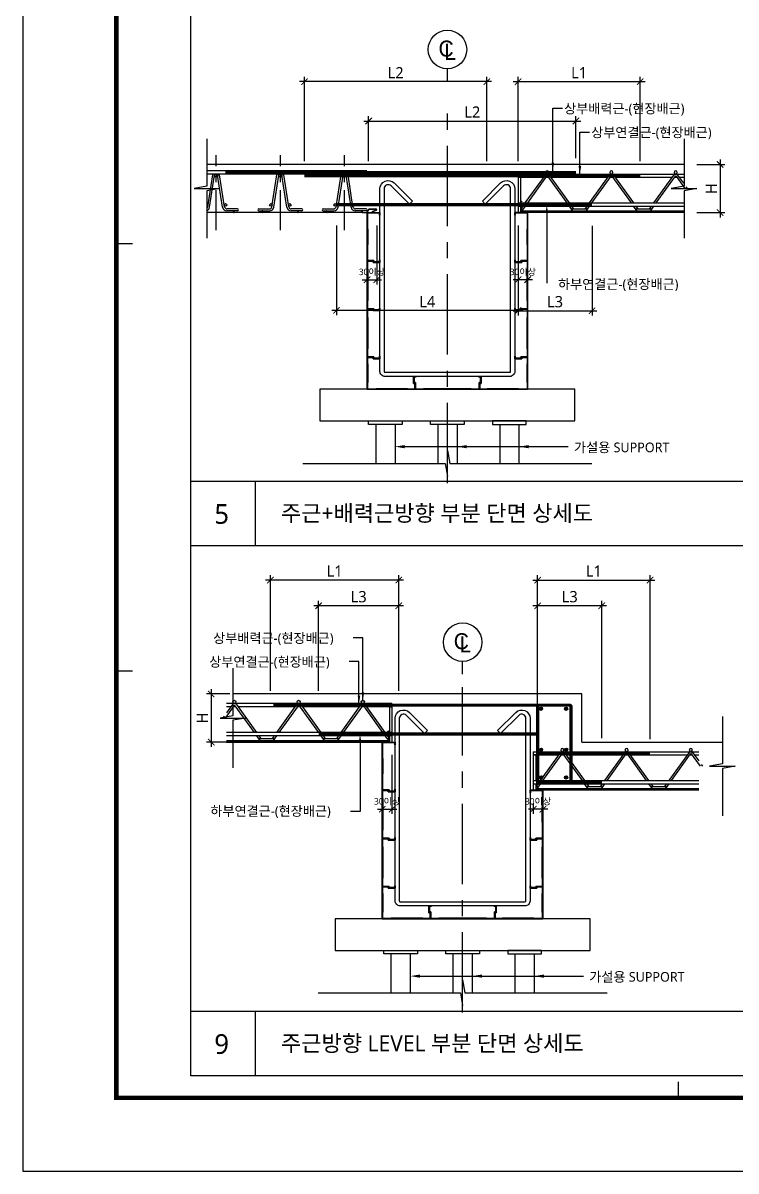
# Model space of a CAD drawing. Extents: x 10983 to 44623, y -18406 to 11294.
# Drawn here: x 11061 to 13281, y -18406 to -14833 of the extents above; entities that cross this region are included whole.
import ezdxf

# ---------------------------------------------------------------- set-up
doc = ezdxf.new("R2010")
doc.units = 0
doc.header["$LTSCALE"] = 100
doc.header["$MEASUREMENT"] = 0
doc.header["$PDMODE"] = 3
doc.header["$PDSIZE"] = 10
for name, pattern in [('CEN', [62, 60, -1, 0, -1]), ('CENTERX2', [4, 2.5, -0.5, 0.5, -0.5]), ('HIDDEN', [0.375, 0.25, -0.125])]:
    doc.linetypes.add(name, pattern=pattern)
doc.layers.get('0').update_dxf_attribs({"linetype": 'CONTINUOUS'})
doc.layers.get('Defpoints').update_dxf_attribs({"color": 165, "linetype": 'CONTINUOUS'})
for name, color, linetype in [('-비콘 단부', 7, 'CONTINUOUS'), ('DECK-CEN', 1, 'CEN'), ('DECK-CON', 2, 'CONTINUOUS'), ('DECK-DIM', 255, 'CONTINUOUS'), ('DECK-JOINT BAR', 4, 'HIDDEN'), ('DECK-LATTICE', 7, 'CONTINUOUS'), ('DECK-MAIN BAR', 2, 'CONTINUOUS'), ('DECK-PG', 4, 'CONTINUOUS'), ('DECK-RC', 251, 'CONTINUOUS'), ('DECK-RC(ETC)', 252, 'CONTINUOUS'), ('DECK-TABLE', 7, 'CONTINUOUS'), ('DECK-TEX1', 6, 'CONTINUOUS'), ('DECK-TEXT', 7, 'CONTINUOUS'), ('DECK-TITLE TEXT', 3, 'CONTINUOUS'), ('DECK-TRANS', 3, 'CONTINUOUS'), ('E2', 7, 'CONTINUOUS'), ('form', 7, 'CONTINUOUS')]:
    doc.layers.add(name, color=color, linetype=linetype)
doc.styles.add('SY Panel', font='malgun.ttf')
doc.styles.add('VICON TEXT', font='malgun.ttf')
doc.styles.add('굴림', font='Gulim.ttf')
doc.dimstyles.new('STDECK-DIM', dxfattribs={"dimtxt": 35, "dimasz": 20, "dimexe": 15, "dimexo": 40, "dimgap": 10, "dimtad": 1, "dimdec": 0, "dimtxsty": 'SY Panel', "dimblk": 'ARCHTICK', "dimcen": 2.5, "dimdle": 15, "dimclrd": 7, "dimclre": 7, "dimclrt": 6, "dimadec": 0, "dimazin": 0, "dimtfac": 1, "dimtdec": 0, "dimtmove": 0, "dimatfit": 3, "dimldrblk": 'ARCHTICK', "dimfxl": 1, "dimarcsym": 0})
doc.dimstyles.new('SY-SHAPE DIM', dxfattribs={"dimscale": 2.5, "dimtxt": 12, "dimasz": 7, "dimexe": 3, "dimexo": 3, "dimgap": 1.5, "dimtad": 1, "dimdec": 0, "dimlunit": 6, "dimtxsty": 'SY Panel', "dimcen": 2.5, "dimclrt": 4, "dimadec": 0, "dimazin": 0, "dimtfac": 1, "dimtdec": 0, "dimtix": 1, "dimtmove": 0, "dimatfit": 3, "dimfxl": 1, "dimarcsym": 0})

# ---------------------------------------------------------------- blocks, each defined once
blk = doc.blocks.new('_ArchTick')
at = {"color": 0, "linetype": 'ByBlock', "const_width": 0.15}
blk.add_lwpolyline([(-0.5, -0.5), (0.5, 0.5)], dxfattribs=at)
blk = doc.blocks.new('*D509')
at = {"layer": 'DECK-DIM', "color": 7, "lineweight": -2}
for p, q in [((12122, -15138.2), (12797.5, -15138.2)), ((12137, -15263.3), (12137, -15123.2)), ((12782.5, -15253.3), (12782.5, -15123.2))]:
    blk.add_line(p, q, dxfattribs=at)
at = {"layer": 'Defpoints', "color": 0, "ltscale": 0.5}
for p in [(12782.5, -15138.2), (12782.5, -15293.3), (12137, -15303.3)]:
    blk.add_point(p, dxfattribs=at)
at = {"layer": 'DECK-DIM', "color": 7, "lineweight": -2, "ltscale": 0.5, "xscale": 20, "yscale": 20, "zscale": 20, "rotation": 180}
blk.add_blockref('_ArchTick', (12137, -15138.2), dxfattribs=at)
at = {"layer": 'DECK-DIM', "color": 7, "lineweight": -2, "ltscale": 0.5, "xscale": 20, "yscale": 20, "zscale": 20}
blk.add_blockref('_ArchTick', (12782.5, -15138.2), dxfattribs=at)
at = {"layer": 'DECK-DIM', "color": 6, "ltscale": 0.5, "insert": (12459.8, -15110.4), "char_height": 35, "attachment_point": 5, "style": 'SY Panel'}
blk.add_mtext('L2', dxfattribs=at)
blk = doc.blocks.new('*D510')
at = {"layer": 'DECK-DIM', "color": 7, "lineweight": -2}
for p, q in [((12602.1, -15263.3), (12602.1, -15000.7)), ((12982.5, -15263.3), (12982.5, -15000.7)), ((12587.1, -15015.7), (12997.5, -15015.7))]:
    blk.add_line(p, q, dxfattribs=at)
at = {"layer": 'Defpoints', "color": 0, "ltscale": 0.5}
for p in [(12982.5, -15015.7), (12602.1, -15303.3), (12982.5, -15303.3)]:
    blk.add_point(p, dxfattribs=at)
at = {"layer": 'DECK-DIM', "color": 7, "lineweight": -2, "ltscale": 0.5, "xscale": 20, "yscale": 20, "zscale": 20, "rotation": 180}
blk.add_blockref('_ArchTick', (12602.1, -15015.7), dxfattribs=at)
at = {"layer": 'DECK-DIM', "color": 7, "lineweight": -2, "ltscale": 0.5, "xscale": 20, "yscale": 20, "zscale": 20}
blk.add_blockref('_ArchTick', (12982.5, -15015.7), dxfattribs=at)
at = {"layer": 'DECK-DIM', "color": 6, "ltscale": 0.5, "insert": (12792.3, -14987.8), "char_height": 35, "attachment_point": 5, "style": 'SY Panel'}
blk.add_mtext('L1', dxfattribs=at)
blk = doc.blocks.new('*D511')
at = {"layer": 'DECK-DIM', "color": 7, "lineweight": -2}
for p, q in [((11937, -15263.3), (11937, -15000.7)), ((12505, -15263.3), (12505, -15000.7)), ((12520, -15015.7), (11922, -15015.7))]:
    blk.add_line(p, q, dxfattribs=at)
at = {"layer": 'Defpoints', "color": 0, "ltscale": 0.5}
for p in [(11937, -15015.7), (11937, -15303.3), (12505, -15303.3)]:
    blk.add_point(p, dxfattribs=at)
at = {"layer": 'DECK-DIM', "color": 7, "lineweight": -2, "ltscale": 0.5, "xscale": 20, "yscale": 20, "zscale": 20, "rotation": 180}
blk.add_blockref('_ArchTick', (11937, -15015.7), dxfattribs=at)
at = {"layer": 'DECK-DIM', "color": 7, "lineweight": -2, "ltscale": 0.5, "xscale": 20, "yscale": 20, "zscale": 20}
blk.add_blockref('_ArchTick', (12505, -15015.7), dxfattribs=at)
at = {"layer": 'DECK-DIM', "color": 6, "ltscale": 0.5, "insert": (12221, -14987.9), "char_height": 35, "attachment_point": 5, "style": 'SY Panel'}
blk.add_mtext('L2', dxfattribs=at)
blk = doc.blocks.new('*D512')
at = {"layer": 'DECK-DIM', "color": 7, "lineweight": -2}
for p, q in [((13231.3, -15258.3), (13231.3, -15438.3)), ((13159.2, -15273.3), (13246.3, -15273.3)), ((13159.2, -15423.3), (13246.3, -15423.3))]:
    blk.add_line(p, q, dxfattribs=at)
at = {"layer": 'Defpoints', "color": 0, "ltscale": 0.5}
for p in [(13119.2, -15273.3), (13119.2, -15423.3), (13231.3, -15423.3)]:
    blk.add_point(p, dxfattribs=at)
at = {"layer": 'DECK-DIM', "color": 7, "lineweight": -2, "ltscale": 0.5, "xscale": 20, "yscale": 20, "zscale": 20}
for p, rotation in [((13231.3, -15273.3), 90), ((13231.3, -15423.3), 270)]:
    blk.add_blockref('_ArchTick', p, dxfattribs=dict(at, rotation=rotation))
at = {"layer": 'DECK-DIM', "color": 6, "ltscale": 0.5, "insert": (13203.8, -15348.3), "char_height": 35, "attachment_point": 5, "rotation": 90, "style": 'SY Panel'}
blk.add_mtext('H', dxfattribs=at)
blk = doc.blocks.new('*D513')
at = {"layer": 'DECK-DIM', "color": 7, "lineweight": -2}
for p, q in [((12602.1, -15464.5), (12602.1, -15743.9)), ((12832.5, -15464.5), (12832.5, -15743.9)), ((12587.1, -15728.9), (12847.5, -15728.9))]:
    blk.add_line(p, q, dxfattribs=at)
at = {"layer": 'Defpoints', "color": 0, "ltscale": 0.5}
for p in [(12602.1, -15424.5), (12832.5, -15424.5), (12832.5, -15728.9)]:
    blk.add_point(p, dxfattribs=at)
at = {"layer": 'DECK-DIM', "color": 7, "lineweight": -2, "ltscale": 0.5, "xscale": 20, "yscale": 20, "zscale": 20, "rotation": 180}
blk.add_blockref('_ArchTick', (12602.1, -15728.9), dxfattribs=at)
at = {"layer": 'DECK-DIM', "color": 7, "lineweight": -2, "ltscale": 0.5, "xscale": 20, "yscale": 20, "zscale": 20}
blk.add_blockref('_ArchTick', (12832.5, -15728.9), dxfattribs=at)
at = {"layer": 'DECK-DIM', "color": 6, "ltscale": 0.5, "insert": (12717.3, -15700.8), "char_height": 35, "attachment_point": 5, "style": 'SY Panel'}
blk.add_mtext('L3', dxfattribs=at)
blk = doc.blocks.new('*D514')
at = {"layer": 'DECK-DIM', "color": 7, "lineweight": -2}
for p, q in [((12037, -15463.3), (12037, -15742.7)), ((12602.1, -15463.3), (12602.1, -15742.7)), ((12617.1, -15727.7), (12022, -15727.7))]:
    blk.add_line(p, q, dxfattribs=at)
at = {"layer": 'Defpoints', "color": 0, "ltscale": 0.5}
for p in [(12037, -15423.3), (12602.1, -15423.3), (12037, -15727.7)]:
    blk.add_point(p, dxfattribs=at)
at = {"layer": 'DECK-DIM', "color": 7, "lineweight": -2, "ltscale": 0.5, "xscale": 20, "yscale": 20, "zscale": 20, "rotation": 180}
blk.add_blockref('_ArchTick', (12037, -15727.7), dxfattribs=at)
at = {"layer": 'DECK-DIM', "color": 7, "lineweight": -2, "ltscale": 0.5, "xscale": 20, "yscale": 20, "zscale": 20}
blk.add_blockref('_ArchTick', (12602.1, -15727.7), dxfattribs=at)
at = {"layer": 'DECK-DIM', "color": 6, "ltscale": 0.5, "insert": (12319.5, -15700.2), "char_height": 35, "attachment_point": 5, "style": 'SY Panel'}
blk.add_mtext('L4', dxfattribs=at)
blk = doc.blocks.new('*D515')
at = {"layer": 'DECK-DIM', "color": 7, "linetype": 'ByBlock', "lineweight": -2}
for p, q in [((12162.1, -15463.3), (12162.1, -15647)), ((12132.1, -15475), (12132.1, -15647)), ((12117.1, -15632), (12177.1, -15632))]:
    blk.add_line(p, q, dxfattribs=at)
at = {"layer": 'Defpoints', "color": 0, "ltscale": 0.5}
for p in [(12132.1, -15435), (12162.1, -15423.3), (12162.1, -15632)]:
    blk.add_point(p, dxfattribs=at)
at = {"layer": 'DECK-DIM', "color": 7, "lineweight": -2, "ltscale": 0.5, "xscale": 20, "yscale": 20, "zscale": 20, "rotation": 180}
blk.add_blockref('_ArchTick', (12132.1, -15632), dxfattribs=at)
at = {"layer": 'DECK-DIM', "color": 7, "lineweight": -2, "ltscale": 0.5, "xscale": 20, "yscale": 20, "zscale": 20}
blk.add_blockref('_ArchTick', (12162.1, -15632), dxfattribs=at)
at = {"layer": 'DECK-DIM', "color": 6, "ltscale": 0.5, "insert": (12147.1, -15608.9), "char_height": 35, "attachment_point": 5, "style": 'SY Panel'}
blk.add_mtext('{\\H0.57143x;30이상}', dxfattribs=at)
blk = doc.blocks.new('*D516')
at = {"layer": 'DECK-DIM', "color": 7, "linetype": 'ByBlock', "lineweight": -2}
for p, q in [((12602.1, -15463.3), (12602.1, -15647)), ((12632.1, -15475), (12632.1, -15647)), ((12647.1, -15632), (12587.1, -15632))]:
    blk.add_line(p, q, dxfattribs=at)
at = {"layer": 'Defpoints', "color": 0, "ltscale": 0.5}
for p in [(12602.1, -15423.3), (12632.1, -15435), (12602.1, -15632)]:
    blk.add_point(p, dxfattribs=at)
at = {"layer": 'DECK-DIM', "color": 7, "lineweight": -2, "ltscale": 0.5, "xscale": 20, "yscale": 20, "zscale": 20, "rotation": 180}
blk.add_blockref('_ArchTick', (12602.1, -15632), dxfattribs=at)
at = {"layer": 'DECK-DIM', "color": 7, "lineweight": -2, "ltscale": 0.5, "xscale": 20, "yscale": 20, "zscale": 20}
blk.add_blockref('_ArchTick', (12632.1, -15632), dxfattribs=at)
at = {"layer": 'DECK-DIM', "color": 6, "ltscale": 0.5, "insert": (12617.1, -15608.9), "char_height": 35, "attachment_point": 5, "style": 'SY Panel'}
blk.add_mtext('{\\H0.57143x;30이상}', dxfattribs=at)
blk = doc.blocks.new('*D536')
at = {"layer": 'DECK-DIM', "color": 7, "lineweight": -2}
for p, q in [((11704.4, -16921.3), (11631.7, -16921.3)), ((11646.7, -16906.3), (11646.7, -17086.3)), ((11704.4, -17071.3), (11631.7, -17071.3))]:
    blk.add_line(p, q, dxfattribs=at)
at = {"layer": 'Defpoints', "color": 0, "ltscale": 0.5}
for p in [(11744.4, -16921.3), (11646.7, -17071.3), (11744.4, -17071.3)]:
    blk.add_point(p, dxfattribs=at)
at = {"layer": 'DECK-DIM', "color": 7, "lineweight": -2, "ltscale": 0.5, "xscale": 20, "yscale": 20, "zscale": 20}
for p, rotation in [((11646.7, -16921.3), 90), ((11646.7, -17071.3), 270)]:
    blk.add_blockref('_ArchTick', p, dxfattribs=dict(at, rotation=rotation))
at = {"layer": 'DECK-DIM', "color": 6, "ltscale": 0.5, "insert": (11619.2, -16996.3), "char_height": 35, "attachment_point": 5, "rotation": 90, "style": 'SY Panel'}
blk.add_mtext('H', dxfattribs=at)
blk = doc.blocks.new('*D537')
at = {"layer": 'DECK-DIM', "color": 7, "lineweight": -2}
for p, q in [((12246, -16567), (11816, -16567)), ((11831, -16911.3), (11831, -16552)), ((12231, -16911.3), (12231, -16552))]:
    blk.add_line(p, q, dxfattribs=at)
at = {"layer": 'Defpoints', "color": 0, "ltscale": 0.5}
for p in [(11831, -16567), (11831, -16951.3), (12231, -16951.3)]:
    blk.add_point(p, dxfattribs=at)
at = {"layer": 'DECK-DIM', "color": 7, "lineweight": -2, "ltscale": 0.5, "xscale": 20, "yscale": 20, "zscale": 20, "rotation": 180}
blk.add_blockref('_ArchTick', (11831, -16567), dxfattribs=at)
at = {"layer": 'DECK-DIM', "color": 7, "lineweight": -2, "ltscale": 0.5, "xscale": 20, "yscale": 20, "zscale": 20}
blk.add_blockref('_ArchTick', (12231, -16567), dxfattribs=at)
at = {"layer": 'DECK-DIM', "color": 6, "ltscale": 0.5, "insert": (12031, -16539.1), "char_height": 35, "attachment_point": 5, "style": 'SY Panel'}
blk.add_mtext('L1', dxfattribs=at)
blk = doc.blocks.new('*D538')
at = {"layer": 'DECK-DIM', "color": 7, "lineweight": -2}
for p, q in [((12246, -16647), (11966, -16647)), ((11981, -16911.3), (11981, -16632)), ((12231, -16911.3), (12231, -16632))]:
    blk.add_line(p, q, dxfattribs=at)
at = {"layer": 'Defpoints', "color": 0, "ltscale": 0.5}
for p in [(11981, -16647), (11981, -16951.3), (12231, -16951.3)]:
    blk.add_point(p, dxfattribs=at)
at = {"layer": 'DECK-DIM', "color": 7, "lineweight": -2, "ltscale": 0.5, "xscale": 20, "yscale": 20, "zscale": 20, "rotation": 180}
blk.add_blockref('_ArchTick', (11981, -16647), dxfattribs=at)
at = {"layer": 'DECK-DIM', "color": 7, "lineweight": -2, "ltscale": 0.5, "xscale": 20, "yscale": 20, "zscale": 20}
blk.add_blockref('_ArchTick', (12231, -16647), dxfattribs=at)
at = {"layer": 'DECK-DIM', "color": 6, "ltscale": 0.5, "insert": (12106, -16618.9), "char_height": 35, "attachment_point": 5, "style": 'SY Panel'}
blk.add_mtext('L3', dxfattribs=at)
blk = doc.blocks.new('*D539')
at = {"layer": 'DECK-DIM', "color": 7, "lineweight": -2}
for p, q in [((12648.1, -16567), (13028.1, -16567)), ((12663.1, -17058.9), (12663.1, -16552)), ((13013.1, -17061.8), (13013.1, -16552))]:
    blk.add_line(p, q, dxfattribs=at)
at = {"layer": 'Defpoints', "color": 0, "ltscale": 0.5}
for p in [(13013.1, -16567), (12663.1, -17098.9), (13013.1, -17101.8)]:
    blk.add_point(p, dxfattribs=at)
at = {"layer": 'DECK-DIM', "color": 7, "lineweight": -2, "ltscale": 0.5, "xscale": 20, "yscale": 20, "zscale": 20, "rotation": 180}
blk.add_blockref('_ArchTick', (12663.1, -16567), dxfattribs=at)
at = {"layer": 'DECK-DIM', "color": 7, "lineweight": -2, "ltscale": 0.5, "xscale": 20, "yscale": 20, "zscale": 20}
blk.add_blockref('_ArchTick', (13013.1, -16567), dxfattribs=at)
at = {"layer": 'DECK-DIM', "color": 6, "ltscale": 0.5, "insert": (12838.1, -16539.1), "char_height": 35, "attachment_point": 5, "style": 'SY Panel'}
blk.add_mtext('L1', dxfattribs=at)
blk = doc.blocks.new('*D540')
at = {"layer": 'DECK-DIM', "color": 7, "lineweight": -2}
for p, q in [((12878.1, -16647), (12648.1, -16647)), ((12663.1, -17058.9), (12663.1, -16632)), ((12863.1, -17058.9), (12863.1, -16632))]:
    blk.add_line(p, q, dxfattribs=at)
at = {"layer": 'Defpoints', "color": 0, "ltscale": 0.5}
for p in [(12663.1, -16647), (12663.1, -17098.9), (12863.1, -17098.9)]:
    blk.add_point(p, dxfattribs=at)
at = {"layer": 'DECK-DIM', "color": 7, "lineweight": -2, "ltscale": 0.5, "xscale": 20, "yscale": 20, "zscale": 20, "rotation": 180}
blk.add_blockref('_ArchTick', (12663.1, -16647), dxfattribs=at)
at = {"layer": 'DECK-DIM', "color": 7, "lineweight": -2, "ltscale": 0.5, "xscale": 20, "yscale": 20, "zscale": 20}
blk.add_blockref('_ArchTick', (12863.1, -16647), dxfattribs=at)
at = {"layer": 'DECK-DIM', "color": 6, "ltscale": 0.5, "insert": (12763.1, -16618.9), "char_height": 35, "attachment_point": 5, "style": 'SY Panel'}
blk.add_mtext('L3', dxfattribs=at)
blk = doc.blocks.new('*D541')
at = {"layer": 'DECK-DIM', "color": 7, "linetype": 'ByBlock', "lineweight": -2}
for p, q in [((12209.5, -17111.3), (12209.5, -17295)), ((12179.5, -17122.9), (12179.5, -17295)), ((12164.5, -17280), (12224.5, -17280))]:
    blk.add_line(p, q, dxfattribs=at)
at = {"layer": 'Defpoints', "color": 0, "ltscale": 0.5}
for p in [(12209.5, -17071.3), (12179.5, -17082.9), (12209.5, -17280)]:
    blk.add_point(p, dxfattribs=at)
at = {"layer": 'DECK-DIM', "color": 7, "lineweight": -2, "ltscale": 0.5, "xscale": 20, "yscale": 20, "zscale": 20, "rotation": 180}
blk.add_blockref('_ArchTick', (12179.5, -17280), dxfattribs=at)
at = {"layer": 'DECK-DIM', "color": 7, "lineweight": -2, "ltscale": 0.5, "xscale": 20, "yscale": 20, "zscale": 20}
blk.add_blockref('_ArchTick', (12209.5, -17280), dxfattribs=at)
at = {"layer": 'DECK-DIM', "color": 6, "ltscale": 0.5, "insert": (12194.5, -17256.9), "char_height": 35, "attachment_point": 5, "style": 'SY Panel'}
blk.add_mtext('{\\H0.57143x;30이상}', dxfattribs=at)
blk = doc.blocks.new('*D542')
at = {"layer": 'DECK-DIM', "color": 7, "linetype": 'ByBlock', "lineweight": -2}
for p, q in [((12694.5, -17280), (12634.5, -17280)), ((12649.5, -17261.3), (12649.5, -17295)), ((12679.5, -17261.6), (12679.5, -17295))]:
    blk.add_line(p, q, dxfattribs=at)
at = {"layer": 'Defpoints', "color": 0, "ltscale": 0.5}
for p in [(12649.5, -17221.3), (12679.5, -17221.6), (12649.5, -17280)]:
    blk.add_point(p, dxfattribs=at)
at = {"layer": 'DECK-DIM', "color": 7, "lineweight": -2, "ltscale": 0.5, "xscale": 20, "yscale": 20, "zscale": 20, "rotation": 180}
blk.add_blockref('_ArchTick', (12649.5, -17280), dxfattribs=at)
at = {"layer": 'DECK-DIM', "color": 7, "lineweight": -2, "ltscale": 0.5, "xscale": 20, "yscale": 20, "zscale": 20}
blk.add_blockref('_ArchTick', (12679.5, -17280), dxfattribs=at)
at = {"layer": 'DECK-DIM', "color": 6, "ltscale": 0.5, "insert": (12664.5, -17256.9), "char_height": 35, "attachment_point": 5, "style": 'SY Panel'}
blk.add_mtext('{\\H0.57143x;30이상}', dxfattribs=at)
blk = doc.blocks.new('OC1-150')
at = {"color": 7}
for p, q in [((48, 154), (8, 154)), ((8, 146), (9, 146)), ((10, 0), (10, 1))]:
    blk.add_line(p, q, dxfattribs=at)
at = {"color": 7, "lineweight": 35, "ltscale": 0.2175}
for p, q in [((8, 146), (8, 154)), ((9, 146), (9, 153))]:
    blk.add_line(p, q, dxfattribs=at)
at = {"color": 7, "lineweight": 35}
for p, q in [((47, 153), (9, 153)), ((47, 5), (47, 153)), ((48, 4), (48, 154)), ((46, 102), (46, 56)), ((47, 54), (47, 104)), ((10, 1), (26.5, 1)), ((10, 0), (27.5, 0))]:
    blk.add_line(p, q, dxfattribs=at)
at = {"color": 7, "lineweight": 35, "ltscale": 0.055902}
for p, q in [((46, 102), (47, 104)), ((47, 54), (46, 56))]:
    blk.add_line(p, q, dxfattribs=at)
at = {"color": 7, "lineweight": 35, "ltscale": 0.16}
for p, q in [((26.5, 5), (47, 5)), ((27.5, 4), (48, 4))]:
    blk.add_line(p, q, dxfattribs=at)
at = {"color": 7, "lineweight": 35, "ltscale": 0.085}
for p, q in [((26.5, 1), (26.5, 5)), ((27.5, 0), (27.5, 4))]:
    blk.add_line(p, q, dxfattribs=at)
blk = doc.blocks.new('OC9-150')
at = {"color": 7, "lineweight": 35}
for p, q in [((0, 38), (0, 20.5)), ((1, 38), (1, 21.5)), ((154, 0), (4, 0)), ((153, 1), (5, 1)), ((29, 1), (129, 1)), ((31, 2), (127, 2)), ((41, 1), (121, 1))]:
    blk.add_line(p, q, dxfattribs=at)
at = {"color": 7}
blk.add_line((1, 38), (0, 38), dxfattribs=at)
at = {"color": 7, "lineweight": 35, "ltscale": 0.435001}
for p, q in [((149, 40), (149, 18.5)), ((150, 39), (150, 19.5))]:
    blk.add_line(p, q, dxfattribs=at)
at = {"color": 7, "lineweight": 35, "ltscale": 0.2175}
for p, q in [((157, 40), (149, 40)), ((157, 39), (150, 39))]:
    blk.add_line(p, q, dxfattribs=at)
at = {"color": 7, "lineweight": 35, "ltscale": 0.025}
blk.add_line((157, 39), (157, 40), dxfattribs=at)
at = {"color": 7, "lineweight": 35, "ltscale": 0.085}
for p, q in [((4, 20.5), (0, 20.5)), ((5, 21.5), (1, 21.5))]:
    blk.add_line(p, q, dxfattribs=at)
at = {"color": 7, "lineweight": 35, "ltscale": 0.16}
for p, q in [((4, 20.5), (4, 0)), ((5, 21.5), (5, 1))]:
    blk.add_line(p, q, dxfattribs=at)
at = {"color": 7, "lineweight": 35, "ltscale": 0.055902}
for p, q in [((31, 2), (29, 1)), ((129, 1), (127, 2))]:
    blk.add_line(p, q, dxfattribs=at)
at = {"color": 7, "lineweight": 35, "ltscale": 0.06}
for p, q in [((153, 18.5), (149, 18.5)), ((154, 19.5), (150, 19.5))]:
    blk.add_line(p, q, dxfattribs=at)
at = {"color": 7, "lineweight": 35, "ltscale": 0.210001}
for p, q in [((153, 18.5), (153, 1)), ((154, 19.5), (154, 0))]:
    blk.add_line(p, q, dxfattribs=at)
blk = doc.blocks.new('OC5-150')
at = {"color": 7, "lineweight": 35}
for p, q in [((0, 0), (0, 100)), ((1, 1), (1, 99)), ((1, 80), (1, 20)), ((1, 80), (1, 20)), ((2, 78), (2, 22)), ((1, 68), (1, 28)), ((1, 68), (1, 28)), ((149, 1), (1, 1)), ((127, 1), (27, 1)), ((127, 1), (27, 1)), ((125, 2), (29, 2)), ((115, 1), (35, 1)), ((150, 0), (0, 0))]:
    blk.add_line(p, q, dxfattribs=at)
at = {"color": 7, "lineweight": 35, "ltscale": 0.16}
for p, q in [((19.5, 100), (0, 100)), ((18.5, 99), (1, 99))]:
    blk.add_line(p, q, dxfattribs=at)
at = {"color": 7, "lineweight": 35, "ltscale": 0.055902}
for p, q in [((2, 78), (1, 80)), ((1, 20), (2, 22)), ((27, 1), (29, 2)), ((125, 2), (127, 1))]:
    blk.add_line(p, q, dxfattribs=at)
at = {"color": 7, "lineweight": 35, "ltscale": 0.085}
for p, q in [((18.5, 95), (18.5, 99)), ((19.5, 96), (19.5, 100))]:
    blk.add_line(p, q, dxfattribs=at)
at = {"color": 7, "lineweight": 35, "ltscale": 0.435001}
for p, q in [((40, 95), (18.5, 95)), ((39, 96), (19.5, 96)), ((145, 40), (145, 18.5)), ((146, 39), (146, 19.5))]:
    blk.add_line(p, q, dxfattribs=at)
at = {"color": 7, "lineweight": 35, "ltscale": 0.2175}
for p, q in [((39, 103), (39, 96)), ((40, 103), (40, 95)), ((153, 40), (145, 40)), ((153, 39), (146, 39))]:
    blk.add_line(p, q, dxfattribs=at)
at = {"color": 7, "lineweight": 35, "ltscale": 0.025}
for p, q in [((39, 103), (40, 103)), ((153, 39), (153, 40))]:
    blk.add_line(p, q, dxfattribs=at)
at = {"color": 7, "lineweight": 35, "ltscale": 0.06}
for p, q in [((149, 18.5), (145, 18.5)), ((150, 19.5), (146, 19.5))]:
    blk.add_line(p, q, dxfattribs=at)
at = {"color": 7, "lineweight": 35, "ltscale": 0.210001}
for p, q in [((149, 18.5), (149, 1)), ((150, 19.5), (150, 0))]:
    blk.add_line(p, q, dxfattribs=at)
blk = doc.blocks.new('OC12-200')
at = {"color": 7, "lineweight": 35}
for p, q in [((-204, 38), (-204, 20.5)), ((-203, 38), (-203, 21.5)), ((3, 38), (3, 21.5)), ((4, 38), (4, 20.5)), ((0, 0), (-200, 0)), ((-1, 1), (-199, 1)), ((-175, 1), (-25, 1)), ((-173, 2), (-27, 2)), ((-163, 1), (-33, 1)), ((-7.1, 0), (-40.3, 0))]:
    blk.add_line(p, q, dxfattribs=at)
for p, q in [((-203, 38), (-204, 38)), ((3, 38), (4, 38))]:
    blk.add_line(p, q)
at = {"color": 7, "lineweight": 35, "ltscale": 0.085}
for p, q in [((-200, 20.5), (-204, 20.5)), ((-199, 21.5), (-203, 21.5)), ((-1, 21.5), (3, 21.5)), ((0, 20.5), (4, 20.5))]:
    blk.add_line(p, q, dxfattribs=at)
at = {"color": 7, "lineweight": 35, "ltscale": 0.16}
for p, q in [((-200, 20.5), (-200, 0)), ((-199, 21.5), (-199, 1)), ((-1, 21.5), (-1, 1)), ((0, 20.5), (0, 0))]:
    blk.add_line(p, q, dxfattribs=at)
at = {"color": 7, "lineweight": 35, "ltscale": 0.055902}
for p, q in [((-173, 2), (-175, 1)), ((-25, 1), (-27, 2))]:
    blk.add_line(p, q, dxfattribs=at)
blk = doc.blocks.new('TG7')
at = {"layer": 'DECK-TRANS', "ltscale": 0.5}
h = blk.add_hatch(color=3, dxfattribs=at)
h.dxf.hatch_style = 1
h.paths.add_polyline_path([(15909.3, 15098.2, 1), (15899.3, 15098.2, 0.399881), (15904.1, 15093.2), (15904.6, 15093.2, 0.399881)])
h.paths.add_polyline_path([(16099.4, 15098.2, 1), (16109.4, 15098.2, 1)])
h.paths.add_polyline_path([(16309.3, 15098.2, 1), (16299.3, 15098.2, 0.399881), (16304.1, 15093.2), (16304.6, 15093.2, 0.399881)])
at = {"layer": '-비콘 단부', "color": 116, "ltscale": 0.5}
blk.add_circle((16384.5, 15005.7), 2.5, dxfattribs=at)
at = {"layer": 'DECK-LATTICE', "ltscale": 0.5}
for p, q in [((15902.9, 15086.3), (15875.5, 15048.2)), ((16395, 15093.2), (15879.7, 15093.2)), ((15898.1, 15089.8), (15879.7, 15064.4)), ((15893.3, 15083.2), (15879.7, 15083.2)), ((15908.4, 15083.2), (15900.6, 15083.2)), ((15906.2, 15086.3), (15966, 15003.2)), ((15911, 15089.8), (15973.3, 15003.2)), ((16093.3, 15083.2), (15915.8, 15083.2)), ((16098.1, 15089.8), (16035.8, 15003.2)), ((16102.9, 15086.3), (16043.1, 15003.2)), ((16108.4, 15083.2), (16100.6, 15083.2)), ((16106.2, 15086.3), (16166, 15003.2)), ((16111, 15089.8), (16173.3, 15003.2)), ((16293.3, 15083.2), (16115.8, 15083.2)), ((16298.1, 15089.8), (16235.8, 15003.2)), ((16302.9, 15086.3), (16243.1, 15003.2)), ((16308.4, 15083.2), (16300.6, 15083.2)), ((16306.2, 15086.3), (16366, 15003.2)), ((16311, 15089.8), (16373.3, 15003.2)), ((16395, 15083.2), (16315.8, 15083.2)), ((16395, 15093.2), (16395, 15083.2)), ((15872.2, 15053.9), (15868.1, 15048.2)), ((16395, 15003.2), (15879.7, 15003.2)), ((16395, 14993.2), (15879.7, 14993.2)), ((15973.1, 14993.2), (15983.9, 14978.2)), ((15979.6, 14984.2), (16029.5, 14984.2)), ((15980.5, 14993.2), (15987, 14984.2)), ((15983.9, 14978.2), (16025.2, 14978.2)), ((16028.6, 14993.2), (16022.1, 14984.2)), ((16036, 14993.2), (16025.2, 14978.2)), ((16173.1, 14993.2), (16183.9, 14978.2)), ((16179.6, 14984.2), (16229.5, 14984.2)), ((16180.5, 14993.2), (16187, 14984.2)), ((16183.9, 14978.2), (16225.2, 14978.2)), ((16228.6, 14993.2), (16222.1, 14984.2)), ((16236, 14993.2), (16225.2, 14978.2)), ((16373.1, 14993.2), (16383.9, 14978.2)), ((16379.6, 14984.2), (16387, 14984.2)), ((16380.5, 14993.2), (16387, 14984.2))]:
    blk.add_line(p, q, dxfattribs=at)
at = {"layer": 'DECK-LATTICE', "linetype": 'ByBlock'}
for p, q in [((16387, 15083.2), (16387, 15003.2)), ((16387, 15083.2), (16395, 15083.2)), ((16395, 15083.2), (16395, 14973.2)), ((16383.9, 14978.2), (16387, 14978.2)), ((16387, 14993.2), (16387, 14973.2))]:
    blk.add_line(p, q, dxfattribs=at)
at = {"layer": 'DECK-LATTICE', "ltscale": 0.5}
for centre, radius in [((15904.5, 15085.2), 8), ((15904.5, 15085.2), 2), ((16104.5, 15085.2), 8), ((16104.5, 15085.2), 2), ((16304.5, 15085.2), 8), ((16304.5, 15085.2), 2)]:
    blk.add_arc(centre, radius, 35.7097, 144.2903, dxfattribs=at)
at = {"layer": 'DECK-PG', "ltscale": 0.5}
for p, q in [((15879.7, 14978.2), (16387, 14978.2)), ((15879.7, 14973.7), (16387, 14973.7)), ((15879.7, 14973.2), (16387, 14973.2))]:
    blk.add_line(p, q, dxfattribs=at)
at = {"layer": 'DECK-TRANS', "ltscale": 0.5}
for centre in [(15904.3, 15098.2), (16104.4, 15098.2), (16304.3, 15098.2)]:
    blk.add_circle(centre, 5, dxfattribs=at)
blk = doc.blocks.new('TG8')
at = {"layer": 'DECK-MAIN BAR'}
h = blk.add_hatch(color=256, dxfattribs=at)
h.dxf.hatch_style = 1
h.paths.add_polyline_path([(17620.3, 14997.2, 1), (17628.3, 14997.2, 1)])
h.paths.add_polyline_path([(17600, 15088.2, 1), (17590, 15088.2, 1)])
edge = h.paths.add_edge_path()
edge.add_line((17566.5, 15001.1), (17566.5, 14993.3))
edge.add_arc((17565.7, 14997.2), 4, 281.5161, 438.4839)
h = blk.add_hatch(color=256, dxfattribs=at)
h.dxf.hatch_style = 1
h.paths.add_polyline_path([(17820.3, 14997.2, 1), (17828.3, 14997.2, 1)])
h.paths.add_polyline_path([(17761.7, 14997.2, 1), (17769.7, 14997.2, 1)])
h.paths.add_polyline_path([(17800, 15088.2, 1), (17790, 15088.2, 1)])
h = blk.add_hatch(color=256, dxfattribs=at)
h.dxf.hatch_style = 1
h.paths.add_polyline_path([(18020.3, 14997.2, 1), (18028.3, 14997.2, 1)])
h.paths.add_polyline_path([(17961.7, 14997.2, 1), (17969.7, 14997.2, 1)])
h.paths.add_polyline_path([(18000, 15088.2, 1), (17990, 15088.2, 1)])
at = {"layer": 'DECK-CEN', "linetype": 'CENTERX2', "ltscale": 0.5}
for p, q in [((17595, 14918.3), (17595, 15151.8)), ((17795, 14918.3), (17795, 15151.8)), ((17995, 14918.3), (17995, 15151.8))]:
    blk.add_line(p, q, dxfattribs=at)
at = {"layer": 'DECK-LATTICE', "ltscale": 0.5}
for p, q in [((18064.4, 15103.2), (17566.5, 15103.2)), ((18064.4, 15093.2), (17566.5, 15093.2)), ((17568.9, 14991.4), (17584.3, 15090.7)), ((17574.7, 14989.7), (17590.2, 15090.1)), ((17615.3, 14989.7), (17599.8, 15090.1)), ((17621.1, 14991.4), (17605.7, 15090.7)), ((17768.9, 14991.4), (17784.3, 15090.7)), ((17774.7, 14989.7), (17790.2, 15090.1)), ((17815.3, 14989.7), (17799.8, 15090.1)), ((17821.1, 14991.4), (17805.7, 15090.7)), ((17968.9, 14991.4), (17984.3, 15090.7)), ((17974.7, 14989.7), (17990.2, 15090.1)), ((18015.3, 14989.7), (17999.8, 15090.1)), ((18021.1, 14991.4), (18005.7, 15090.7)), ((17662, 14978.7), (17628.2, 14978.7)), ((17662, 14984.7), (17629.1, 14984.7)), ((17728, 14984.7), (17761, 14984.7)), ((17728, 14978.7), (17761.8, 14978.7)), ((17862, 14978.7), (17828.2, 14978.7)), ((17862, 14984.7), (17829.1, 14984.7)), ((17928, 14984.7), (17961, 14984.7)), ((17928, 14978.7), (17961.8, 14978.7)), ((18062, 14978.7), (18028.2, 14978.7)), ((18062, 14984.7), (18029.1, 14984.7))]:
    blk.add_line(p, q, dxfattribs=at)
for centre, radius, start, end in [((17587.2, 15090.2), 3.01, 349.5852, 169.9415), ((17602.8, 15090.2), 3.01, 10.0585, 190.4148), ((17787.2, 15090.2), 3.01, 349.5852, 169.9415), ((17802.8, 15090.2), 3.01, 10.0585, 190.4148), ((17987.2, 15090.2), 3.01, 349.5852, 169.9415), ((18002.8, 15090.2), 3.01, 10.0585, 190.4148), ((17561, 14992.7), 8, 314.1038, 351.1777), ((17561.8, 14991.7), 13, 291.2463, 351.1777), ((17628.2, 14991.7), 13, 188.8223, 270), ((17629.1, 14992.7), 8, 188.8223, 270), ((17662, 14981.7), 3, 270, 90), ((17728, 14981.7), 3, 90, 270), ((17761, 14992.7), 8, 270, 351.1777), ((17761.8, 14991.7), 13, 270, 351.1777), ((17828.2, 14991.7), 13, 188.8223, 270), ((17829.1, 14992.7), 8, 188.8223, 270), ((17862, 14981.7), 3, 270, 90), ((17928, 14981.7), 3, 90, 270), ((17961, 14992.7), 8, 270, 351.1777), ((17961.8, 14991.7), 13, 270, 351.1777), ((18028.2, 14991.7), 13, 188.8223, 270), ((18029.1, 14992.7), 8, 188.8223, 270), ((18062, 14981.7), 3, 270, 90)]:
    blk.add_arc(centre, radius, start, end, dxfattribs=at)
at = {"layer": 'DECK-MAIN BAR', "ltscale": 0.5}
for centre, radius in [((17595, 15088.2), 5), ((17795, 15088.2), 5), ((17995, 15088.2), 5), ((17624.3, 14997.2), 4), ((17765.7, 14997.2), 4), ((17824.3, 14997.2), 4), ((17965.7, 14997.2), 4), ((18024.3, 14997.2), 4)]:
    blk.add_circle(centre, radius, dxfattribs=at)
blk.add_arc((17565.7, 14997.2), 4, 281.5161, 78.4839, dxfattribs=at)
at = {"layer": 'DECK-PG', "ltscale": 0.5}
for p, q in [((17649.3, 14973.7), (17566.5, 14973.7)), ((17649.5, 14973.2), (17566.5, 14973.2)), ((17739.5, 14973.2), (17650.5, 14973.2)), ((17739.3, 14973.7), (17650.8, 14973.7)), ((17849.5, 14973.2), (17740.5, 14973.2)), ((17849.3, 14973.7), (17740.8, 14973.7)), ((17939.5, 14973.2), (17850.5, 14973.2)), ((17939.3, 14973.7), (17850.8, 14973.7)), ((18049.5, 14973.2), (17940.5, 14973.2)), ((18049.3, 14973.7), (17940.8, 14973.7))]:
    blk.add_line(p, q, dxfattribs=at)
at = {"layer": 'DECK-PG'}
for p, q in [((17648.5, 14977.7), (17648.5, 14975.2)), ((17649, 14975.2), (17649, 14977.7)), ((17649.5, 14977.7), (17649.5, 14973.9)), ((17649.5, 14975.2), (17649.5, 14977.2)), ((17650, 14977.7), (17650, 14973.7)), ((17650.5, 14973.9), (17650.5, 14977.7)), ((17738.5, 14977.7), (17738.5, 14975.2)), ((17739, 14975.2), (17739, 14977.7)), ((17739.5, 14977.7), (17739.5, 14973.9)), ((17739.5, 14975.2), (17739.5, 14977.2)), ((17740, 14977.7), (17740, 14973.7)), ((17740.5, 14973.9), (17740.5, 14977.7)), ((17848.5, 14977.7), (17848.5, 14975.2)), ((17849, 14975.2), (17849, 14977.7)), ((17849.5, 14977.7), (17849.5, 14973.9)), ((17849.5, 14975.2), (17849.5, 14977.2)), ((17850, 14977.7), (17850, 14973.7)), ((17850.5, 14973.9), (17850.5, 14977.7)), ((17938.5, 14977.7), (17938.5, 14975.2)), ((17939, 14975.2), (17939, 14977.7)), ((17939.5, 14977.7), (17939.5, 14973.9)), ((17939.5, 14975.2), (17939.5, 14977.2)), ((17940, 14977.7), (17940, 14973.7)), ((17940.5, 14973.9), (17940.5, 14977.7)), ((18048.5, 14977.7), (18048.5, 14975.2)), ((18049, 14975.2), (18049, 14977.7)), ((18049.5, 14977.7), (18049.5, 14973.9)), ((18049.5, 14975.2), (18049.5, 14977.2)), ((18050, 14977.7), (18050, 14973.7)), ((18050.5, 14973.9), (18050.5, 14977.7)), ((18050.5, 14973.2), (18064.4, 14973.2)), ((18050.8, 14973.7), (18064.4, 14973.7)), ((18065.4, 14974.2), (18070.6, 14983.9)), ((18065.8, 14974), (18071.1, 14983.7)), ((18071.9, 14984.7), (18092.6, 14984.7)), ((18071.9, 14984.2), (18092.6, 14984.2)), ((18093.3, 14980.4), (18079.9, 14975.5)), ((18093.1, 14980.3), (18079.9, 14975.5)), ((18093.4, 14979.9), (18080.1, 14975))]:
    blk.add_line(p, q, dxfattribs=at)
for centre, radius, start, end in [((17649.5, 14977.7), 1, 0, 180), ((17649.5, 14977.7), 1, 0, 180), ((17649, 14975.2), 0.5, 180, 0), ((17649.5, 14977.7), 0.5, 0, 180), ((17649.3, 14973.9), 0.25, 270, 0), ((17649.5, 14973.7), 0.5, 270, 0), ((17650.5, 14973.7), 0.5, 180, 270), ((17650.8, 14973.9), 0.25, 180, 270), ((17739.5, 14977.7), 1, 0, 180), ((17739.5, 14977.7), 1, 0, 180), ((17739, 14975.2), 0.5, 180, 0), ((17739.5, 14977.7), 0.5, 0, 180), ((17739.3, 14973.9), 0.25, 270, 0), ((17739.5, 14973.7), 0.5, 270, 0), ((17740.5, 14973.7), 0.5, 180, 270), ((17740.8, 14973.9), 0.25, 180, 270), ((17849.5, 14977.7), 1, 0, 180), ((17849.5, 14977.7), 1, 0, 180), ((17849, 14975.2), 0.5, 180, 0), ((17849.5, 14977.7), 0.5, 0, 180), ((17849.3, 14973.9), 0.25, 270, 0), ((17849.5, 14973.7), 0.5, 270, 0), ((17850.5, 14973.7), 0.5, 180, 270), ((17850.8, 14973.9), 0.25, 180, 270), ((17939.5, 14977.7), 1, 0, 180), ((17939.5, 14977.7), 1, 0, 180), ((17939, 14975.2), 0.5, 180, 0), ((17939.5, 14977.7), 0.5, 0, 180), ((17939.3, 14973.9), 0.25, 270, 0), ((17939.5, 14973.7), 0.5, 270, 0), ((17940.5, 14973.7), 0.5, 180, 270), ((17940.8, 14973.9), 0.25, 180, 270), ((18049.5, 14977.7), 1, 0, 180), ((18049.5, 14977.7), 1, 0, 180), ((18049, 14975.2), 0.5, 180, 0), ((18049.5, 14977.7), 0.5, 0, 180), ((18049.3, 14973.9), 0.25, 270, 0), ((18049.5, 14973.7), 0.5, 270, 0), ((18050.5, 14973.7), 0.5, 180, 270), ((18050.8, 14973.9), 0.25, 180, 270), ((18064.4, 14974.7), 1.05, 270, 331.3895), ((18064.4, 14974.7), 1.55, 270, 331.3895), ((18071.9, 14983.2), 1.46, 90, 151.3895), ((18071.9, 14983.2), 0.955, 90, 151.3895), ((18092.6, 14982.2), 2.46, 290, 90), ((18092.6, 14982.2), 1.96, 290, 90)]:
    blk.add_arc(centre, radius, start, end, dxfattribs=at)

msp = doc.modelspace()

# ---------------------------------------------------------------- hatches: boundary and pattern name
at = {"layer": 'DECK-TRANS'}
h = msp.add_hatch(color=256, dxfattribs=at)
edge = h.paths.add_edge_path()
edge.add_arc((12673.8, -16967.5), 5, 0, 360)
h = msp.add_hatch(color=256, dxfattribs=at)
edge = h.paths.add_edge_path()
edge.add_arc((12751.8, -16967.5), 5, 0, 360)
h = msp.add_hatch(color=256, dxfattribs=at)
edge = h.paths.add_edge_path()
edge.add_arc((12673.8, -17094.8), 5, 0, 360)
h = msp.add_hatch(color=256, dxfattribs=at)
edge = h.paths.add_edge_path()
edge.add_arc((12751.8, -17094.8), 5, 0, 360)
h = msp.add_hatch(color=256, dxfattribs=at)
edge = h.paths.add_edge_path()
edge.add_arc((12673.8, -17181.3), 5, 0, 360)
h = msp.add_hatch(color=256, dxfattribs=at)
edge = h.paths.add_edge_path()
edge.add_arc((12751.8, -17181.3), 5, 0, 360)

# ---------------------------------------------------------------- linework, layer by layer
for p, q in [((12691.6, -15424.3), (12691.6, -15642.8)), ((12110.2, -17072.3), (12110.2, -17287)), ((12110.2, -17287), (12080.2, -17287))]:
    msp.add_line(p, q)
at = {"linetype": 'Continuous', "ltscale": 4}
for p, q in [((12249.1, -16151.7), (12758.5, -16151.7)), ((12296.5, -17799.7), (12805.9, -17799.7))]:
    msp.add_line(p, q, dxfattribs=at)
for points in [[(12687.5, -15424.3), (12691.6, -15399.3), (12695.8, -15424.3)], [(12106.1, -17072.3), (12110.2, -17047.3), (12114.4, -17072.3)]]:
    msp.add_solid(points)
for points in [[(12249.1, -16156.7), (12219.1, -16151.7), (12249.1, -16146.7)], [(12442.1, -16156.7), (12412.1, -16151.7), (12442.1, -16146.7)], [(12635.1, -16156.7), (12605.1, -16151.7), (12635.1, -16146.7)], [(12296.5, -17804.7), (12266.5, -17799.7), (12296.5, -17794.7)], [(12489.5, -17804.7), (12459.5, -17799.7), (12489.5, -17794.7)], [(12682.5, -17804.7), (12652.5, -17799.7), (12682.5, -17794.7)]]:
    msp.add_solid(points, dxfattribs=at)
at = {"layer": 'DECK-CEN', "linetype": 'CENTERX2'}
for p, q in [((12382.3, -16265.3), (12382.3, -15088.2)), ((12429.7, -17913.2), (12429.7, -16900.6))]:
    msp.add_line(p, q, dxfattribs=at)
at = {"layer": 'DECK-CON'}
for p, q in [((13119.2, -15273.3), (11633.5, -15273.3)), ((12801.2, -16921.3), (11714.3, -16921.3)), ((12801.2, -17071.3), (12801.2, -16921.3)), ((12801.2, -17071.3), (13238.7, -17071.3)), ((12908.2, -17071.3), (13238.7, -17071.3))]:
    msp.add_line(p, q, dxfattribs=at)
for points in [[(11633.5, -15193.3), (11633.5, -15341.3), (11593.5, -15348.3), (11673.5, -15348.3), (11633.5, -15355.4), (11633.5, -15503.3)], [(11932.3, -16203.7), (12375.2, -16203.7), (12382.3, -16243.7), (12382.3, -16163.7), (12389.3, -16203.7), (12832.3, -16203.7)], [(11714.3, -16841.3), (11714.3, -16989.3), (11674.3, -16996.3), (11754.3, -16996.3), (11714.3, -17003.3), (11714.3, -17151.3)], [(13238.7, -16991.3), (13238.7, -17139.3), (13198.7, -17146.3), (13278.7, -17146.3), (13238.7, -17153.3), (13238.7, -17301.3)], [(11979.7, -17851.6), (12422.7, -17851.6), (12429.7, -17891.6), (12429.7, -17811.6), (12436.7, -17851.6), (12879.7, -17851.6)]]:
    msp.add_lwpolyline(points, dxfattribs=at)
at = {"layer": 'DECK-CON', "elevation": 0}
msp.add_lwpolyline([(13119.2, -15193.3), (13119.2, -15341.3), (13079.2, -15348.3), (13159.2, -15348.3), (13119.2, -15355.4), (13119.2, -15503.3)], dxfattribs=at)
at = {"layer": 'DECK-JOINT BAR', "const_width": 10}
for points in [[(12983.1, -15308.3), (11937, -15308.3)], [(12832.5, -15398.3), (12037.5, -15398.3)], [(12663.1, -16960.3), (12663.1, -17196.3), (12863.1, -17196.3)], [(11981, -17046.3), (12662.6, -17046.3)], [(12663.1, -17106.3), (12663.1, -17106.3), (13013.1, -17106.3)]]:
    msp.add_lwpolyline(points, dxfattribs=at)
msp.add_lwpolyline([(11839.9, -16956.3), (12762.2, -16956.3, -0.414214), (12767.2, -16961.3), (12767.2, -17191.3)], format="xyb", dxfattribs=at)
at = {"layer": 'DECK-RC', "color": 1}
for points in [[(12500.3, -15396.7), (12491.1, -15387.5), (12547.7, -15331, -0.668179), (12592.1, -15349.3), (12592.1, -15917.3, -0.414214), (12576.1, -15933.3), (12188.1, -15933.3, -0.414214), (12172.1, -15917.3), (12172.1, -15349.3, -0.668179), (12216.4, -15331), (12273, -15387.5), (12263.8, -15396.7), (12207.3, -15340.1, 0.668179), (12185.1, -15349.3), (12185.1, -15917.3, 0.414214), (12188.1, -15920.3), (12576.1, -15920.3, 0.414214), (12579.1, -15917.3), (12579.1, -15349.3, 0.668179), (12556.9, -15340.1)], [(12547.7, -17044.7), (12538.6, -17035.5), (12595.1, -16978.9, -0.668179), (12639.5, -16997.3), (12639.5, -17565.3, -0.414214), (12623.5, -17581.3), (12235.5, -17581.3, -0.414214), (12219.5, -17565.3), (12219.5, -16997.3, -0.668179), (12263.9, -16978.9), (12320.5, -17035.5), (12311.3, -17044.7), (12254.7, -16988.1, 0.668179), (12232.5, -16997.3), (12232.5, -17565.3, 0.414214), (12235.5, -17568.3), (12623.5, -17568.3, 0.414214), (12626.5, -17565.3), (12626.5, -16997.3, 0.668179), (12604.3, -16988.1)]]:
    msp.add_lwpolyline(points, format="xyb", close=True, dxfattribs=at)
at = {"layer": 'DECK-RC(ETC)', "linetype": 'Continuous', "ltscale": 4}
for p, q in [((12779.2, -15973.3), (11984.9, -15973.3)), ((11984.9, -15973.3), (11984.9, -16071.6)), ((12779.2, -16071.6), (12779.2, -15973.3)), ((11984.9, -16071.6), (12779.2, -16071.6)), ((12136.7, -16071.6), (12241.4, -16071.6)), ((12136.7, -16082.9), (12136.7, -16071.6)), ((12241.4, -16071.6), (12241.4, -16082.9)), ((12329.7, -16071.6), (12434.4, -16071.6)), ((12329.7, -16082.9), (12329.7, -16071.6)), ((12434.4, -16071.6), (12434.4, -16082.9)), ((12627.4, -16071.6), (12522.7, -16071.6)), ((12522.7, -16071.6), (12522.7, -16082.9)), ((12627.4, -16082.9), (12627.4, -16071.6)), ((12241.4, -16082.9), (12136.7, -16082.9)), ((12159.1, -16082.9), (12159.1, -16203.7)), ((12219.1, -16082.9), (12219.1, -16203.7)), ((12434.4, -16082.9), (12329.7, -16082.9)), ((12352.1, -16082.9), (12352.1, -16203.7)), ((12412.1, -16082.9), (12412.1, -16203.7)), ((12522.7, -16082.9), (12627.4, -16082.9)), ((12545.1, -16082.9), (12545.1, -16203.7)), ((12605.1, -16082.9), (12605.1, -16203.7)), ((12826.7, -17621.3), (12032.3, -17621.3)), ((12032.3, -17621.3), (12032.3, -17719.5)), ((12826.7, -17719.5), (12826.7, -17621.3)), ((12032.3, -17719.5), (12826.7, -17719.5)), ((12184.2, -17719.5), (12288.9, -17719.5)), ((12184.2, -17730.8), (12184.2, -17719.5)), ((12288.9, -17719.5), (12288.9, -17730.8)), ((12377.2, -17719.5), (12481.8, -17719.5)), ((12377.2, -17730.8), (12377.2, -17719.5)), ((12481.8, -17719.5), (12481.8, -17730.8)), ((12674.8, -17719.5), (12570.2, -17719.5)), ((12570.2, -17719.5), (12570.2, -17730.8)), ((12674.8, -17730.8), (12674.8, -17719.5)), ((12288.9, -17730.8), (12184.2, -17730.8)), ((12206.5, -17730.8), (12206.5, -17851.6)), ((12266.5, -17730.8), (12266.5, -17851.6)), ((12481.8, -17730.8), (12377.2, -17730.8)), ((12399.5, -17730.8), (12399.5, -17851.6)), ((12459.5, -17730.8), (12459.5, -17851.6)), ((12570.2, -17730.8), (12674.8, -17730.8)), ((12592.5, -17730.8), (12592.5, -17851.6)), ((12652.5, -17730.8), (12652.5, -17851.6))]:
    msp.add_line(p, q, dxfattribs=at)
at = {"layer": 'DECK-TABLE', "ltscale": 0.5}
for p, q in [((18383.2, -16260.3), (11583.2, -16260.3)), ((11783.2, -16260.3), (11783.2, -16460.3)), ((18383.2, -16460.3), (11583.2, -16460.3)), ((18383.2, -17910.3), (11583.2, -17910.3)), ((11783.2, -17910.3), (11783.2, -18110.3))]:
    msp.add_line(p, q, dxfattribs=at)
msp.add_lwpolyline([(11583.2, -13160.3), (18383.2, -13160.3), (18383.2, -18110.3), (11583.2, -18110.3)], close=True, dxfattribs=at)
at = {"layer": 'DECK-TRANS', "const_width": 10}
msp.add_lwpolyline([(12782.5, -15298.4), (11690.6, -15298.3)], dxfattribs=at)
at = {"layer": 'DECK-TRANS'}
for centre in [(12673.8, -16967.5), (12751.8, -16967.5), (12673.8, -17094.8), (12751.8, -17094.8), (12673.8, -17181.3), (12751.8, -17181.3)]:
    msp.add_circle(centre, 5, dxfattribs=at)
at = {"layer": 'Defpoints'}
msp.add_lwpolyline([(11060.6, -18406.4), (19470.6, -18406.4), (19470.6, -12466.3), (11060.6, -12466.3)], close=True, dxfattribs=at)
at = {"layer": 'E2', "linetype": 'ByBlock'}
for p, q in [((12382.3, -15015.7), (12382.3, -14975.7)), ((12429.7, -16860.3), (12429.7, -16820.3))]:
    msp.add_line(p, q, dxfattribs=at)
for centre in [(12382.3, -14915.7), (12429.7, -16760.3)]:
    msp.add_circle(centre, 60, dxfattribs=at)
at = {"layer": 'form', "color": 30}
for p, q in [((11351.2, -15519.4), (11401.2, -15519.4)), ((11351.2, -16849), (11401.2, -16849)), ((13102, -18178.5), (13102, -18128.5))]:
    msp.add_line(p, q, dxfattribs=at)
at = {"layer": 'form', "color": 30, "const_width": 14.2}
msp.add_lwpolyline([(11351.2, -12860.3), (11351.2, -18178.5), (19304.9, -18178.5), (19304.9, -12860.3)], close=True, dxfattribs=at)

# ---------------------------------------------------------------- block references
at = {"xscale": -1}
for name, p in [('OC1-150', (12180.1, -15577.3)), ('OC5-150', (12632.1, -15973.3)), ('OC1-150', (12227.5, -17225.3)), ('OC5-150', (12679.5, -17621.3))]:
    msp.add_blockref(name, p, dxfattribs=at)
for name, p in [('OC1-150', (12584.1, -15577.3)), ('OC5-150', (12132.1, -15973.3)), ('OC12-200', (12482.1, -15973.3)), ('OC1-150', (12631.5, -17375.3)), ('OC5-150', (12179.5, -17621.3)), ('OC12-200', (12529.5, -17621.3))]:
    msp.add_blockref(name, p)
at = {"xscale": -1, "rotation": 270}
for p in [(12132.1, -15727.3), (12132.1, -15877.3), (12179.5, -17375.3), (12179.5, -17525.3)]:
    msp.add_blockref('OC9-150', p, dxfattribs=at)
at = {"rotation": 90}
for p in [(12632.1, -15727.3), (12632.1, -15877.3), (12679.5, -17525.3)]:
    msp.add_blockref('OC9-150', p, dxfattribs=at)
at = {"layer": 'DECK-LATTICE', "xscale": -1}
for p in [(28997.1, -30396.5), (29044.5, -32194.5)]:
    msp.add_blockref('TG7', p, dxfattribs=at)
at = {"layer": 'DECK-LATTICE'}
msp.add_blockref('TG7', (-4185.5, -32044.5), dxfattribs=at)
at = {"layer": 'DECK-MAIN BAR'}
msp.add_blockref('TG8', (-5933, -30396.5), dxfattribs=at)

# ---------------------------------------------------------------- texts
at = {"layer": 'DECK-TEX1', "color": 6, "linetype": 'ByBlock', "style": '굴림'}
for s, p in [('C', (12354.5, -14937.8)), ('L', (12372.5, -14947.8)), ('C', (12401.9, -16782.4)), ('L', (12419.9, -16792.4))]:
    msp.add_text(s, height=50, dxfattribs=at).set_placement(p)
at = {"layer": 'DECK-TEXT', "style": 'VICON TEXT'}
for s, p in [('상부배력근-(현장배근)', (12745.5, -15114.4)), ('상부연결근-(현장배근)', (12829.9, -15188.6)), ('하부연결근-(현장배근)', (12726.7, -15661)), ('가설용 SUPPORT', (12776.5, -16169)), ('상부배력근-(현장배근)', (11652.8, -16762.7)), ('상부연결근-(현장배근)', (11640.7, -16836.6)), ('하부연결근-(현장배근)', (11644.1, -17300.9)), ('가설용 SUPPORT', (12823.9, -17817))]:
    msp.add_text(s, height=30, dxfattribs=at).set_placement(p)
at = {"layer": 'DECK-TITLE TEXT', "color": 3, "style": 'VICON TEXT'}
for s, height, p in [('5', 61.4, (11656.4, -16391.8)), ('주근+배력근방향 부분 단면 상세도', 50.257, (11864.1, -16383.9)), ('9', 61.4, (11656.4, -18041.8)), ('주근방향 LEVEL 부분 단면 상세도', 50.257, (11864.1, -18033.9))]:
    msp.add_text(s, height=height, dxfattribs=at).set_placement(p)

# ---------------------------------------------------------------- dimensions: what is measured, and where the dimension line sits
at = {"layer": 'DECK-DIM'}
for base, p1, p2, angle, text, picture, middle in [((11937, -15015.7), (12505, -15303.3), (11937, -15303.3), 180, 'L2', '*D511', (12221, -14987.9)), ((13231.3, -15423.3), (13119.2, -15273.3), (13119.2, -15423.3), 90, 'H', '*D512', (13203.8, -15348.3)), ((12037, -15727.7), (12602.1, -15423.3), (12037, -15423.3), 180, 'L4', '*D514', (12319.5, -15700.2)), ((11831, -16567), (12231, -16951.3), (11831, -16951.3), 180, 'L1', '*D537', (12031, -16539.1)), ((11981, -16647), (12231, -16951.3), (11981, -16951.3), 180, 'L3', '*D538', (12106, -16618.9)), ((12663.1, -16647), (12863.1, -17098.9), (12663.1, -17098.9), 180, 'L3', '*D540', (12763.1, -16618.9)), ((11646.7, -17071.3), (11744.4, -16921.3), (11744.4, -17071.3), 90, 'H', '*D536', (11619.2, -16996.3))]:
    dim = msp.add_linear_dim(base=base, p1=p1, p2=p2, angle=angle, text=text, dimstyle='STDECK-DIM', dxfattribs=at)
    dim.commit()
    dim.dimension.update_dxf_attribs({"geometry": picture, "text_midpoint": middle})
for base, p1, p2, text, picture, middle in [((12982.5, -15015.7), (12602.1, -15303.3), (12982.5, -15303.3), 'L1', '*D510', (12792.3, -14987.8)), ((12782.5, -15138.2), (12137, -15303.3), (12782.5, -15293.3), 'L2', '*D509', (12459.8, -15110.4)), ((12832.5, -15728.9), (12602.1, -15424.5), (12832.5, -15424.5), 'L3', '*D513', (12717.3, -15700.8)), ((13013.1, -16567), (12663.1, -17098.9), (13013.1, -17101.8), 'L1', '*D539', (12838.1, -16539.1))]:
    dim = msp.add_linear_dim(base=base, p1=p1, p2=p2, text=text, dimstyle='STDECK-DIM', dxfattribs=at)
    dim.commit()
    dim.dimension.update_dxf_attribs({"geometry": picture, "text_midpoint": middle})
at = {"layer": 'DECK-DIM', "linetype": 'ByBlock'}
for base, p1, p2, picture, middle in [((12162.1, -15632), (12132.1, -15435), (12162.1, -15423.3), '*D515', (12147.1, -15632)), ((12209.5, -17280), (12179.5, -17082.9), (12209.5, -17071.3), '*D541', (12194.5, -17280))]:
    dim = msp.add_linear_dim(base=base, p1=p1, p2=p2, angle=180, text='{\\H0.57143x;30이상}', dimstyle='STDECK-DIM', dxfattribs=at)
    dim.commit()
    dim.dimension.update_dxf_attribs({"geometry": picture, "text_midpoint": middle, "dimtype": 160})
for base, p1, p2, picture, middle in [((12602.1, -15632), (12632.1, -15435), (12602.1, -15423.3), '*D516', (12617.1, -15632)), ((12649.5, -17280), (12679.5, -17221.6), (12649.5, -17221.3), '*D542', (12664.5, -17280))]:
    dim = msp.add_linear_dim(base=base, p1=p1, p2=p2, text='{\\H0.57143x;30이상}', dimstyle='STDECK-DIM', dxfattribs=at)
    dim.commit()
    dim.dimension.update_dxf_attribs({"geometry": picture, "text_midpoint": middle, "dimtype": 160})

# ---------------------------------------------------------------- leaders
for points in [[(12710.4, -15293.1), (12710.4, -15098.6), (12740.4, -15098.6)], [(12794.8, -15303.3), (12794.8, -15172.9), (12824.8, -15172.9)], [(12119.1, -16941.3), (12119.1, -16746.9), (12089, -16746.9)], [(12106.8, -16951.3), (12106.8, -16820.8), (12076.8, -16820.8)]]:
    msp.add_leader(points, dimstyle='SY-SHAPE DIM', override={"dimasz": 10, "dimgap": 1.5, "dimtad": 0})

doc.saveas('drawing.dxf')
